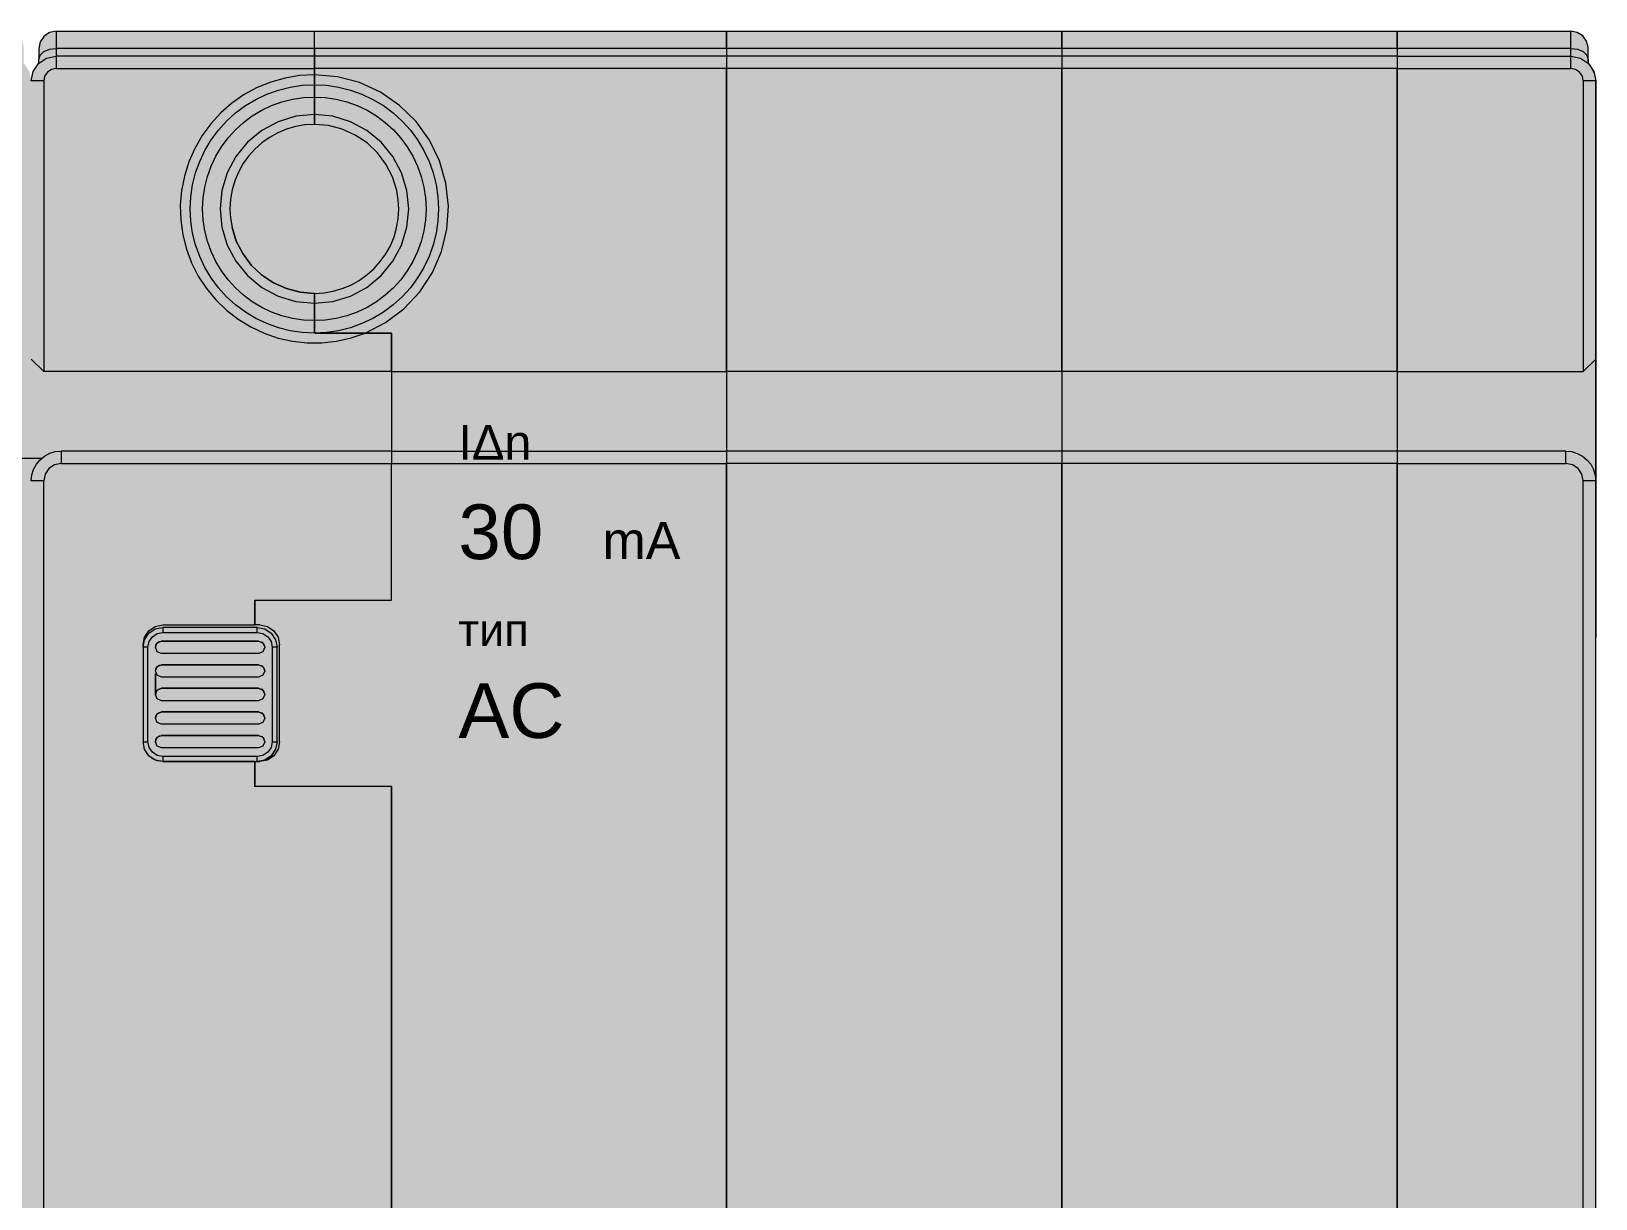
# Model space of a CAD drawing. Header units: millimetres. Extents: x 0 to 418, y -44 to 411.
# Drawn here: x 355.3 to 418.3, y 182.2 to 229.2 of the extents above; entities that cross this region are included whole.
import ezdxf
from ezdxf.enums import TextEntityAlignment as Align

# ---------------------------------------------------------------- set-up
doc = ezdxf.new("R2010")
doc.units = ezdxf.units.MM
for name, color, linetype, lineweight, true_color in [('BODY', 7, 'Continuous', 5, 0xf0f1eb), ('DETAILS', 7, 'Continuous', 5, 0x2f373d), ('LEVERS', 7, 'Continuous', 5, 0x2b7ac1), ('MARKING', 7, 'Continuous', 5, 0x2f373d), ('TERMINALS', 7, 'Continuous', 5, 0xa4adb6)]:
    doc.layers.add(name, color=color, linetype=linetype, lineweight=lineweight, true_color=true_color)
doc.layers.add('PARAMETERS', color=7, linetype='Continuous', plot=False)
doc.styles.add('BLOCK_ARIAL', font='arial.ttf')

# ---------------------------------------------------------------- blocks, each defined once
blk = doc.blocks.new('DA_4P_135')
at = {"layer": 'BODY', "true_color": 0xf0f1eb}
h = blk.add_hatch(color=7, dxfattribs=at)
h.paths.add_polyline_path([(0.9, 15.52), (0.735, 15.625), (0.651, 15.726), (0.61, 15.77), (0.53, 15.95), (0.5, 16.14), (0.5, 16.145), (0.5, 16.15), (0.5, 16.57), (0.5, 16.575), (0.5, 16.734), (0.49, 16.74), (0.442, 16.815), (0.38, 16.88), (0.373, 16.894), (0.35, 16.92), (0.307, 17.023), (0.287, 17.052), (0.275, 17.07), (0.268, 17.105), (0.258, 17.132), (0.244, 17.162), (0.22, 17.23), (0.264, 17.124), (0.261, 17.141), (0.2, 17.45), (0.2, 28.75), (0.2, 33.54), (0.2, 33.55), (0.2, 35.05), (0.2, 39.29), (0.2, 39.43), (0.2, 39.44), (0.2, 39.49), (0.2, 43.2), (0.2, 43.44), (0.2, 44.12), (0.2, 44.125), (0.2, 46.35), (0.2, 48.58), (0.2, 49.26), (0.2, 49.44), (0.2, 49.5), (0.2, 52.81), (0.2, 52.82), (0.2, 53.26), (0.2, 74.65), (0.2, 76.15), (0.205, 76.211), (0.2, 76.16), (0.2, 80.95), (0.2, 92.25), (0.275, 92.635), (0.385, 92.795), (0.49, 92.96), (0.5, 92.966), (0.5, 93.125), (0.5, 93.13), (0.5, 93.55), (0.5, 93.555), (0.5, 93.56), (0.51, 93.605), (0.555, 93.82), (0.705, 94.045), (0.708, 94.047), (0.71, 94.05), (0.93, 94.2), (1.2, 94.25), (9.1, 94.25), (17.1, 94.25), (17.37, 94.2), (17.59, 94.05), (17.592, 94.047), (17.595, 94.045), (17.63, 93.992), (17.75, 93.82), (17.8, 93.56), (17.8, 93.555), (17.8, 93.55), (17.8, 93.13), (17.8, 93.125), (17.8, 92.966), (17.81, 92.96), (17.915, 92.795), (18.025, 92.635), (18.1, 92.25), (18.175, 92.635), (18.285, 92.795), (18.39, 92.96), (18.4, 92.966), (18.4, 93.125), (18.4, 93.13), (18.4, 93.55), (18.4, 93.61), (18.47, 93.86), (18.63, 94.07), (18.713, 94.119), (18.845, 94.205), (19.1, 94.25), (27, 94.25), (35, 94.25), (35.255, 94.205), (35.43, 94.094), (35.47, 94.07), (35.473, 94.066), (35.475, 94.065), (35.63, 93.86), (35.7, 93.61), (35.7, 93.55), (35.7, 93.13), (35.7, 93.125), (35.7, 92.966), (35.71, 92.96), (35.815, 92.795), (35.925, 92.635), (36, 92.25), (36.075, 92.635), (36.185, 92.795), (36.29, 92.96), (36.3, 92.966), (36.3, 93.125), (36.3, 93.13), (36.3, 93.55), (36.3, 93.61), (36.37, 93.86), (36.53, 94.07), (36.613, 94.119), (36.745, 94.205), (37, 94.25), (44.9, 94.25), (52.9, 94.25), (53.155, 94.2), (53.285, 94.12), (53.37, 94.07), (53.373, 94.066), (53.375, 94.065), (53.53, 93.86), (53.6, 93.61), (53.6, 93.55), (53.6, 93.13), (53.6, 93.125), (53.6, 92.966), (53.61, 92.96), (53.715, 92.795), (53.825, 92.635), (53.9, 92.25), (53.975, 92.635), (54.085, 92.795), (54.19, 92.96), (54.2, 92.966), (54.2, 93.125), (54.2, 93.13), (54.2, 93.55), (54.2, 93.61), (54.27, 93.86), (54.43, 94.07), (54.565, 94.15), (54.645, 94.2), (54.9, 94.25), (62.8, 94.25), (70.8, 94.25), (71.055, 94.2), (71.185, 94.12), (71.27, 94.07), (71.273, 94.066), (71.275, 94.065), (71.43, 93.86), (71.5, 93.61), (71.5, 93.55), (71.5, 93.13), (71.5, 93.125), (71.5, 92.966), (71.51, 92.96), (71.642, 92.753), (71.725, 92.63), (71.8, 92.25), (71.875, 92.63), (71.958, 92.753), (72.09, 92.96), (72.1, 92.966), (72.1, 93.125), (72.1, 93.13), (72.1, 93.55), (72.1, 93.555), (72.1, 93.56), (72.11, 93.605), (72.155, 93.82), (72.305, 94.045), (72.308, 94.047), (72.31, 94.05), (72.53, 94.2), (72.8, 94.25), (83.2, 94.25), (99.8, 94.25), (113.3, 94.25), (126.8, 94.25), (133.8, 94.25), (134.055, 94.2), (134.275, 94.065), (134.382, 93.92), (134.43, 93.86), (134.5, 93.61), (134.5, 93.605), (134.5, 93.55), (134.5, 93.13), (134.5, 93.125), (134.5, 92.966), (134.51, 92.96), (134.642, 92.753), (134.684, 92.691), (134.725, 92.63), (134.729, 92.609), (134.745, 92.58), (134.8, 92.25), (134.8, 91.055), (134.8, 91.05), (134.8, 91), (134.8, 90.995), (134.8, 90.845), (134.8, 90.84), (134.8, 90.35), (134.8, 85.28), (134.8, 85.18), (134.8, 85.11), (134.8, 83.51), (134.8, 81.99), (134.8, 81.82), (134.8, 81.815), (134.8, 81.75), (134.8, 81.05), (134.8, 80.8), (134.8, 80.765), (134.8, 80.76), (134.8, 80.69), (134.8, 80.665), (134.8, 80.66), (134.8, 80.62), (134.8, 80.615), (134.8, 80.365), (134.8, 80.36), (134.8, 80.28), (134.8, 80.27), (134.8, 80.25), (134.8, 80.22), (134.8, 80.14), (134.8, 80.135), (134.8, 79.81), (134.8, 78.905), (134.8, 78.9), (134.8, 78.75), (134.8, 78.35), (134.8, 76.195), (134.8, 76.19), (134.8, 76.155), (134.8, 76.15), (134.8, 72.85), (134.8, 72.25), (134.8, 72.245), (134.8, 69.85), (134.8, 68.79), (134.8, 68.465), (134.8, 68.46), (134.8, 68.38), (134.8, 68.35), (134.8, 40.11), (134.8, 40.105), (134.8, 39.18), (134.8, 38.85), (134.8, 38.41), (134.8, 37.35), (134.8, 34.36), (134.8, 34.355), (134.8, 34.35), (134.8, 33.925), (134.8, 33.92), (134.8, 33.55), (134.8, 33.545), (134.8, 33.54), (134.8, 33.51), (134.8, 32.72), (134.8, 31.35), (134.8, 30.95), (134.8, 30.8), (134.8, 30.795), (134.8, 29.89), (134.8, 29.45), (134.8, 29.43), (134.8, 29.085), (134.8, 29.08), (134.8, 29.01), (134.8, 28.9), (134.8, 28.65), (134.8, 27.95), (134.8, 26.19), (134.8, 19.35), (134.8, 18.855), (134.8, 18.85), (134.8, 18.705), (134.8, 18.7), (134.8, 18.65), (134.8, 18.645), (134.8, 17.45), (134.8, 16.55), (134.8, 8.25), (134.76, 8.06), (134.655, 7.895), (134.49, 7.785), (134.3, 7.75), (133.3, 7.75), (133.12, 7.78), (133.113, 7.784), (133.11, 7.785), (133.08, 7.805), (132.96, 7.88), (132.953, 7.89), (132.945, 7.895), (132.922, 7.932), (132.845, 8.035), (132.8, 8.25), (132.8, 14.39), (132.64, 14.24), (132.46, 14.14), (132.26, 14.07), (132.05, 14.05), (122.55, 14.05), (122.165, 14.125), (121.935, 14.28), (121.84, 14.34), (121.762, 14.463), (121.625, 14.665), (121.55, 15.05), (121.55, 15.441), (121.32, 15.4), (121.08, 15.25), (120.9, 15.03), (120.81, 14.76), (120.8, 14.67), (120.8, 14.65), (120.8, 9.75), (120.8, 9.745), (120.8, 8.25), (120.77, 8.08), (120.761, 8.065), (120.76, 8.06), (120.655, 7.895), (120.518, 7.808), (120.49, 7.79), (120.3, 7.75), (119.8, 7.75), (119.62, 7.78), (119.46, 7.88), (119.452, 7.89), (119.445, 7.895), (119.422, 7.932), (119.345, 8.035), (119.3, 8.25), (119.3, 14.65), (119.3, 14.655), (119.3, 14.67), (119.29, 14.76), (119.2, 15.03), (119.02, 15.25), (118.78, 15.4), (118.5, 15.45), (113.3, 15.45), (108.1, 15.45), (107.82, 15.4), (107.58, 15.25), (107.4, 15.03), (107.31, 14.76), (107.3, 14.67), (107.3, 14.65), (107.3, 9.75), (107.3, 9.745), (107.3, 8.25), (107.27, 8.08), (107.261, 8.065), (107.26, 8.06), (107.155, 7.895), (107.018, 7.808), (106.99, 7.79), (106.8, 7.75), (106.3, 7.75), (106.12, 7.78), (105.96, 7.88), (105.952, 7.89), (105.945, 7.895), (105.922, 7.932), (105.845, 8.035), (105.8, 8.25), (105.8, 14.65), (105.8, 14.655), (105.8, 14.67), (105.79, 14.76), (105.7, 15.03), (105.52, 15.25), (105.28, 15.4), (105, 15.45), (99.8, 15.45), (94.6, 15.45), (94.32, 15.4), (94.08, 15.25), (93.9, 15.03), (93.81, 14.76), (93.8, 14.67), (93.8, 14.65), (93.8, 9.75), (93.8, 9.745), (93.8, 8.25), (93.77, 8.08), (93.761, 8.065), (93.76, 8.06), (93.655, 7.895), (93.518, 7.808), (93.49, 7.79), (93.3, 7.75), (92.8, 7.75), (92.62, 7.78), (92.46, 7.88), (92.452, 7.89), (92.445, 7.895), (92.422, 7.932), (92.345, 8.035), (92.3, 8.25), (92.3, 14.65), (92.3, 14.655), (92.3, 14.67), (92.29, 14.76), (92.2, 15.03), (92.02, 15.25), (91.78, 15.4), (91.5, 15.45), (86.3, 15.45), (80.8, 15.45), (80.61, 15.41), (80.45, 15.305), (80.395, 15.225), (80.34, 15.14), (80.3, 14.95), (80.3, 6.38), (80.3, 5.25), (80.3, 2.75), (80.3, 2.745), (80.3, 1.25), (80.27, 0.98), (80.229, 0.886), (80.225, 0.865), (80.211, 0.845), (80.17, 0.75), (80.041, 0.589), (80.01, 0.54), (79.937, 0.493), (79.803, 0.408), (79.68, 0.325), (79.3, 0.25), (71.8, 0.25), (68.35, 0.25), (68.29, 0.25), (68.12, 0.25), (68.115, 0.25), (67.55, 0.25), (67.05, 0.25), (66.485, 0.25), (66.48, 0.25), (66.31, 0.25), (66.25, 0.25), (64.2, 0.25), (64.14, 0.25), (63.97, 0.25), (63.965, 0.25), (63.4, 0.25), (62.9, 0.25), (62.335, 0.25), (62.33, 0.25), (62.16, 0.25), (62.1, 0.25), (60.05, 0.25), (59.99, 0.25), (59.82, 0.25), (59.815, 0.25), (59.25, 0.25), (58.75, 0.25), (58.185, 0.25), (58.18, 0.25), (58.01, 0.25), (57.95, 0.25), (50.45, 0.25), (50.39, 0.25), (50.22, 0.25), (50.215, 0.25), (49.65, 0.25), (49.15, 0.25), (48.585, 0.25), (48.58, 0.25), (48.41, 0.25), (48.35, 0.25), (46.3, 0.25), (46.24, 0.25), (46.07, 0.25), (46.065, 0.25), (45.5, 0.25), (45, 0.25), (44.435, 0.25), (44.43, 0.25), (44.26, 0.25), (44.2, 0.25), (42.15, 0.25), (42.09, 0.25), (41.92, 0.25), (41.915, 0.25), (41.35, 0.25), (40.85, 0.25), (40.285, 0.25), (40.28, 0.25), (40.11, 0.25), (40.05, 0.25), (32.55, 0.25), (32.49, 0.25), (32.32, 0.25), (32.315, 0.25), (31.75, 0.25), (31.25, 0.25), (30.685, 0.25), (30.68, 0.25), (30.51, 0.25), (30.45, 0.25), (28.4, 0.25), (28.34, 0.25), (28.17, 0.25), (28.165, 0.25), (27.6, 0.25), (27.1, 0.25), (26.535, 0.25), (26.53, 0.25), (26.36, 0.25), (26.3, 0.25), (24.25, 0.25), (24.19, 0.25), (24.02, 0.25), (24.015, 0.25), (23.45, 0.25), (22.95, 0.25), (22.385, 0.25), (22.38, 0.25), (22.21, 0.25), (22.15, 0.25), (20.94, 0.25), (15.86, 0.25), (15.855, 0.25), (14.65, 0.25), (14.59, 0.25), (14.42, 0.25), (14.415, 0.25), (13.85, 0.25), (13.35, 0.25), (12.785, 0.25), (12.78, 0.25), (12.61, 0.25), (12.55, 0.25), (10.5, 0.25), (10.44, 0.25), (10.27, 0.25), (10.265, 0.25), (9.7, 0.25), (9.2, 0.25), (8.635, 0.25), (8.63, 0.25), (8.46, 0.25), (8.4, 0.25), (6.35, 0.25), (6.29, 0.25), (6.12, 0.25), (6.115, 0.25), (5.55, 0.25), (5.05, 0.25), (4.485, 0.25), (4.48, 0.25), (4.31, 0.25), (4.25, 0.25), (1.6, 0.25), (1.215, 0.325), (1.055, 0.435), (0.89, 0.54), (0.758, 0.747), (0.675, 0.87), (0.6, 1.25), (0.6, 13.45), (0.9, 13.45)])
h.paths.add_polyline_path([(0.285, 76.605), (0.225, 76.4), (0.224, 76.395), (0.29, 76.61), (0.298, 76.625)], flags=0)
at = {"layer": 'LEVERS'}
blk.add_hatch(color=256, dxfattribs=at).paths.add_polyline_path([(76.754, 64.938), (76.665, 64.98), (76.568, 65.063), (76.535, 65.085), (76.526, 65.099), (76.36, 65.345), (76.3, 65.65), (76.3, 69.45), (76.3, 69.55), (76.36, 69.855), (76.535, 70.115), (76.795, 70.29), (77.1, 70.35), (80.8, 70.35), (81, 70.35), (81.305, 70.29), (81.565, 70.115), (81.74, 69.855), (81.8, 69.55), (81.8, 65.65), (81.74, 65.345), (81.565, 65.085), (81.305, 64.91), (81, 64.85), (80.9, 64.85), (80.8, 64.85), (77.1, 64.85), (76.875, 64.88), (76.824, 64.904), (76.795, 64.91)])
at = {"layer": 'TERMINALS', "true_color": 0xa4adb6}
blk.add_hatch(color=253, dxfattribs=at).paths.add_polyline_path([(82.277, 81.779), (82.147, 81.803), (82.017, 81.831), (81.888, 81.862), (81.782, 81.89), (81.735, 81.9), (81.691, 81.915), (81.633, 81.932), (81.506, 81.972), (81.381, 82.015), (81.257, 82.062), (81.134, 82.111), (81.012, 82.163), (80.891, 82.218), (80.772, 82.276), (80.655, 82.337), (80.539, 82.401), (80.424, 82.468), (80.311, 82.538), (80.2, 82.61), (80.091, 82.685), (79.983, 82.762), (79.878, 82.843), (79.774, 82.925), (79.673, 83.011), (79.574, 83.099), (79.477, 83.189), (79.382, 83.281), (79.289, 83.376), (79.23, 83.44), (79.23, 83.44), (79.23, 83.44), (79.199, 83.473), (79.111, 83.573), (79.026, 83.674), (78.943, 83.777), (78.863, 83.883), (78.855, 83.894), (78.85, 83.9), (78.844, 83.909), (78.785, 83.99), (78.71, 84.1), (78.638, 84.211), (78.568, 84.324), (78.541, 84.37), (78.525, 84.395), (78.512, 84.42), (78.502, 84.438), (78.438, 84.554), (78.377, 84.672), (78.319, 84.791), (78.277, 84.881), (78.255, 84.925), (78.239, 84.968), (78.211, 85.033), (78.162, 85.156), (78.116, 85.281), (78.073, 85.406), (78.033, 85.532), (77.996, 85.659), (77.962, 85.788), (77.931, 85.917), (77.906, 86.038), (77.9, 86.06), (77.896, 86.088), (77.88, 86.177), (77.859, 86.307), (77.841, 86.439), (77.826, 86.57), (77.815, 86.702), (77.807, 86.835), (77.802, 86.967), (77.8, 87.1), (77.801, 87.202), (77.8, 87.245), (77.804, 87.294), (77.807, 87.365), (77.815, 87.497), (77.826, 87.629), (77.841, 87.761), (77.847, 87.809), (77.85, 87.84), (77.855, 87.865), (77.859, 87.892), (77.88, 88.023), (77.904, 88.153), (77.931, 88.283), (77.962, 88.412), (77.996, 88.54), (78.033, 88.667), (78.073, 88.794), (78.116, 88.919), (78.129, 88.955), (78.14, 88.99), (78.155, 89.023), (78.162, 89.043), (78.211, 89.166), (78.263, 89.288), (78.319, 89.409), (78.376, 89.527), (78.38, 89.535), (78.386, 89.545), (78.438, 89.645), (78.502, 89.761), (78.568, 89.876), (78.638, 89.989), (78.71, 90.1), (78.785, 90.209), (78.863, 90.317), (78.943, 90.422), (79.026, 90.525), (79.111, 90.627), (79.199, 90.726), (79.289, 90.823), (79.382, 90.918), (79.435, 90.97), (79.435, 90.97), (79.435, 90.97), (79.477, 91.011), (79.574, 91.101), (79.673, 91.189), (79.774, 91.274), (79.859, 91.342), (79.88, 91.36), (79.904, 91.377), (79.983, 91.437), (80.091, 91.515), (80.2, 91.59), (80.311, 91.662), (80.346, 91.684), (80.37, 91.7), (80.395, 91.714), (80.424, 91.731), (80.539, 91.798), (80.655, 91.862), (80.772, 91.923), (80.859, 91.965), (80.895, 91.985), (80.931, 91.999), (81.012, 92.036), (81.134, 92.089), (81.257, 92.138), (81.381, 92.184), (81.381, 92.184), (81.381, 92.184), (81.506, 92.227), (81.633, 92.267), (81.76, 92.304), (81.888, 92.338), (82.004, 92.366), (82.02, 92.37), (82.037, 92.373), (82.147, 92.396), (82.277, 92.42), (82.408, 92.441), (82.539, 92.459), (82.671, 92.474), (82.803, 92.485), (82.935, 92.493), (83.068, 92.498), (83.194, 92.5), (83.2, 92.5), (83.204, 92.5), (83.333, 92.498), (83.465, 92.493), (83.597, 92.485), (83.73, 92.474), (83.861, 92.459), (83.993, 92.441), (84.123, 92.42), (84.124, 92.42), (84.125, 92.42), (84.126, 92.42), (84.254, 92.396), (84.383, 92.369), (84.512, 92.338), (84.64, 92.304), (84.768, 92.267), (84.894, 92.227), (84.991, 92.194), (85.025, 92.185), (85.057, 92.17), (85.144, 92.138), (85.267, 92.089), (85.389, 92.036), (85.509, 91.981), (85.628, 91.923), (85.746, 91.862), (85.862, 91.798), (85.976, 91.731), (86.089, 91.662), (86.2, 91.59), (86.31, 91.515), (86.417, 91.437), (86.522, 91.357), (86.626, 91.274), (86.727, 91.189), (86.827, 91.101), (86.924, 91.011), (87.019, 90.918), (87.111, 90.823), (87.201, 90.726), (87.289, 90.627), (87.295, 90.62), (87.295, 90.62), (87.295, 90.619), (87.374, 90.525), (87.457, 90.422), (87.538, 90.317), (87.615, 90.209), (87.69, 90.1), (87.762, 89.989), (87.831, 89.878), (87.84, 89.865), (87.848, 89.848), (87.899, 89.761), (87.963, 89.645), (88.024, 89.528), (88.082, 89.409), (88.137, 89.288), (88.189, 89.166), (88.237, 89.046), (88.245, 89.03), (88.251, 89.01), (88.285, 88.919), (88.328, 88.794), (88.368, 88.667), (88.405, 88.54), (88.438, 88.412), (88.469, 88.283), (88.496, 88.153), (88.497, 88.151), (88.5, 88.14), (88.502, 88.126), (88.521, 88.023), (88.542, 87.892), (88.56, 87.761), (88.574, 87.629), (88.586, 87.497), (88.594, 87.365), (88.599, 87.232), (88.599, 87.228), (88.6, 87.215), (88.599, 87.199), (88.6, 87.1), (88.599, 86.967), (88.594, 86.835), (88.586, 86.702), (88.574, 86.57), (88.56, 86.439), (88.542, 86.307), (88.541, 86.301), (88.54, 86.29), (88.537, 86.277), (88.521, 86.177), (88.496, 86.046), (88.469, 85.917), (88.438, 85.788), (88.405, 85.659), (88.368, 85.532), (88.368, 85.532), (88.368, 85.532), (88.328, 85.406), (88.285, 85.281), (88.238, 85.156), (88.189, 85.033), (88.137, 84.911), (88.082, 84.791), (88.024, 84.672), (87.963, 84.554), (87.899, 84.438), (87.832, 84.324), (87.762, 84.211), (87.69, 84.1), (87.615, 83.99), (87.538, 83.883), (87.457, 83.777), (87.453, 83.772), (87.445, 83.76), (87.433, 83.747), (87.374, 83.674), (87.289, 83.573), (87.201, 83.473), (87.111, 83.376), (87.019, 83.281), (86.924, 83.189), (86.832, 83.104), (86.81, 83.08), (86.782, 83.059), (86.727, 83.011), (86.626, 82.925), (86.522, 82.843), (86.417, 82.762), (86.31, 82.685), (86.2, 82.61), (86.089, 82.538), (85.976, 82.468), (85.862, 82.401), (85.746, 82.337), (85.628, 82.276), (85.509, 82.218), (85.389, 82.163), (85.267, 82.111), (85.241, 82.1), (85.24, 82.1), (85.238, 82.099), (85.144, 82.062), (85.019, 82.015), (84.894, 81.972), (84.768, 81.932), (84.682, 81.907), (84.675, 81.905), (84.669, 81.904), (84.64, 81.895), (84.512, 81.862), (84.383, 81.831), (84.254, 81.803), (84.123, 81.779), (83.993, 81.758), (83.861, 81.74), (83.73, 81.726), (83.597, 81.714), (83.465, 81.706), (83.333, 81.701), (83.2, 81.7), (83.068, 81.701), (82.935, 81.706), (82.803, 81.714), (82.671, 81.726), (82.539, 81.74), (82.408, 81.758), (82.359, 81.766), (82.32, 81.77), (82.282, 81.778)])
at = {"layer": 'DETAILS', "color": 250, "linetype": 'ByBlock', "lineweight": 5, "true_color": 0x2f373d}
for p, q in [((72.8, 94.25), (83.2, 94.25)), ((83.2, 94.25), (99.8, 94.25)), ((99.8, 94.25), (113.3, 94.25)), ((113.3, 94.25), (126.8, 94.249)), ((126.8, 94.249), (133.8, 94.249)), ((83.2, 93.557), (72.8, 93.557)), ((83.2, 93.25), (72.8, 93.25)), ((72.8, 93.25), (72.8, 92.75)), ((99.8, 93.557), (83.2, 93.557)), ((83.2, 93.25), (83.2, 92.75)), ((83.2, 92.75), (83.2, 93.25)), ((99.8, 93.25), (83.2, 93.25)), ((113.3, 93.557), (99.8, 93.557)), ((99.8, 93.25), (99.8, 92.75)), ((99.8, 93.25), (99.8, 92.75)), ((113.3, 93.25), (99.8, 93.25)), ((126.8, 93.557), (113.3, 93.557)), ((113.3, 93.25), (113.3, 92.75)), ((113.3, 93.25), (113.3, 92.75)), ((126.8, 93.249), (113.3, 93.25)), ((133.8, 93.557), (126.8, 93.557)), ((126.8, 93.249), (126.8, 92.749)), ((126.8, 93.249), (126.8, 92.749)), ((126.8, 93.249), (133.8, 93.249)), ((133.8, 92.749), (133.8, 93.249)), ((72.8, 92.75), (83.2, 92.75)), ((83.2, 92.5), (83.2, 92.75)), ((83.2, 92.75), (83.2, 92.5)), ((99.8, 92.75), (83.2, 92.75)), ((99.8, 80.55), (99.8, 92.75)), ((99.8, 92.75), (99.8, 80.55)), ((113.3, 92.75), (99.8, 92.75)), ((113.3, 80.55), (113.3, 92.75)), ((113.3, 92.75), (113.3, 80.55)), ((126.8, 92.749), (113.3, 92.75)), ((126.8, 92.749), (126.8, 80.549)), ((126.8, 80.549), (126.8, 92.749)), ((126.8, 92.749), (133.8, 92.749)), ((72.3, 92.25), (71.8, 92.25)), ((72.3, 92.25), (72.3, 80.55)), ((83.2, 92.1), (83.2, 92.1)), ((83.2, 92.1), (83.2, 91.6)), ((83.2, 92.1), (83.2, 92.1)), ((83.2, 91.6), (83.2, 92.1)), ((134.3, 92.249), (134.3, 80.549)), ((134.8, 92.249), (134.3, 92.249)), ((134.8, 92.249), (134.8, 83.51)), ((134.8, 81.049), (134.8, 92.249)), ((83.2, 91.6), (83.2, 90.9)), ((83.2, 90.9), (83.2, 91.6)), ((84.762, 91.85), (84.761, 91.85)), ((85.038, 91.75), (85.038, 91.75)), ((134.8, 91.049), (134.8, 81.749)), ((134.8, 91.049), (134.8, 91.049)), ((134.8, 91.049), (134.8, 91.049)), ((134.8, 85.281), (134.8, 90.349)), ((83.2, 83.3), (83.2, 82.6)), ((83.2, 82.6), (83.2, 83.3)), ((83.2, 82.6), (83.2, 82.1)), ((83.2, 82.1), (83.2, 82.6)), ((81.363, 82.45), (81.362, 82.45)), ((83.2, 82.1), (83.2, 82.1)), ((85.24, 82.1), (83.232, 82.1)), ((86.3, 82.1), (85.24, 82.1)), ((85.24, 82.1), (86.3, 82.1)), ((86.3, 82.1), (86.3, 80.55)), ((86.3, 80.55), (86.3, 82.1)), ((134.8, 72.249), (134.8, 81.817)), ((134.8, 72.249), (134.8, 81.817)), ((134.8, 81.817), (134.8, 72.249)), ((134.8, 81.749), (134.8, 81.749)), ((72.3, 80.55), (71.8, 81.05)), ((134.3, 80.549), (134.8, 81.049)), ((134.8, 81.049), (134.8, 76.155)), ((86.3, 80.55), (72.3, 80.55)), ((86.3, 80.55), (86.3, 77.35)), ((86.3, 80.55), (86.3, 77.35)), ((86.3, 80.55), (99.8, 80.55)), ((99.8, 80.55), (99.8, 77.35)), ((99.8, 80.55), (99.8, 77.35)), ((113.3, 80.55), (99.8, 80.55)), ((113.3, 80.55), (113.3, 77.35)), ((113.3, 80.55), (113.3, 77.35)), ((126.8, 80.549), (113.3, 80.55)), ((126.8, 80.549), (126.8, 77.349)), ((126.8, 80.549), (126.8, 77.349)), ((126.8, 80.549), (134.3, 80.549)), ((134.8, 80.615), (134.8, 69.849)), ((134.8, 80.249), (134.8, 80.249)), ((134.8, 30.949), (134.8, 78.749)), ((134.8, 78.749), (134.8, 78.749)), ((72.206, 77.05), (71.394, 77.05)), ((86.3, 77.35), (73, 77.35)), ((73, 77.35), (73, 76.85)), ((86.3, 77.35), (86.3, 76.85)), ((86.3, 77.35), (86.3, 76.85)), ((86.3, 77.35), (99.8, 77.35)), ((99.8, 77.35), (99.8, 76.85)), ((99.8, 77.35), (99.8, 76.85)), ((113.3, 77.35), (99.8, 77.35)), ((113.3, 77.35), (113.3, 76.85)), ((113.3, 77.35), (113.3, 76.85)), ((126.8, 77.349), (113.3, 77.35)), ((126.8, 77.349), (126.8, 76.849)), ((126.8, 77.349), (126.8, 76.849)), ((133.6, 77.349), (126.8, 77.349)), ((133.6, 76.849), (133.6, 77.349)), ((73, 76.85), (86.3, 76.85)), ((86.3, 71.35), (86.3, 76.85)), ((86.3, 71.35), (86.3, 76.85)), ((86.3, 76.85), (99.8, 76.85)), ((99.8, 32.85), (99.8, 76.85)), ((99.8, 76.85), (99.8, 32.85)), ((113.3, 76.85), (99.8, 76.85)), ((113.3, 32.85), (113.3, 76.85)), ((113.3, 76.85), (113.3, 32.85)), ((126.8, 76.849), (113.3, 76.85)), ((126.8, 76.849), (126.8, 32.849)), ((126.8, 32.849), (126.8, 76.849)), ((126.8, 76.849), (133.6, 76.849)), ((72.3, 76.15), (71.8, 76.15)), ((72.3, 33.55), (72.3, 76.15)), ((134.3, 33.549), (134.3, 76.149)), ((134.8, 76.149), (134.3, 76.149)), ((134.8, 33.549), (134.8, 76.149)), ((134.8, 72.849), (134.8, 72.249)), ((134.8, 34.349), (134.8, 72.849)), ((134.8, 34.349), (134.8, 72.849)), ((80.8, 71.35), (80.8, 70.35)), ((80.8, 71.35), (86.3, 71.35)), ((80.8, 70.35), (80.8, 71.35)), ((80.8, 71.35), (86.3, 71.35)), ((77.1, 70.35), (80.8, 70.35)), ((77.1, 70.35), (77.1, 70.35)), ((77.1, 70.35), (77.1, 70.35)), ((80.9, 70.25), (77.1, 70.25)), ((77.1, 70.25), (77.1, 70.05)), ((77.1, 70.05), (80.9, 70.05)), ((80.8, 70.35), (80.8, 70.35)), ((81, 70.35), (80.8, 70.35)), ((80.8, 70.35), (80.8, 70.35)), ((80.9, 70.05), (80.9, 70.25)), ((81, 70.35), (81, 70.35)), ((81, 70.35), (81, 70.35)), ((76.3, 69.452), (76.3, 69.55)), ((76.3, 69.55), (76.3, 69.55)), ((76.3, 69.45), (76.3, 65.65)), ((76.5, 69.45), (76.3, 69.45)), ((76.5, 65.65), (76.5, 69.45)), ((77.05, 69.7), (80.95, 69.7)), ((80.95, 69.7), (77.05, 69.7)), ((81.5, 69.45), (81.5, 65.65)), ((81.7, 69.45), (81.5, 69.45)), ((81.7, 65.65), (81.7, 69.45)), ((81.7, 65.65), (81.7, 69.45)), ((81.8, 65.65), (81.8, 69.55)), ((80.95, 69.2), (77.05, 69.2)), ((77.05, 68.75), (80.95, 68.75)), ((80.95, 68.75), (77.05, 68.75)), ((80.95, 68.25), (77.05, 68.25)), ((134.8, 68.349), (134.8, 68.349)), ((77.05, 67.8), (80.95, 67.8)), ((80.95, 67.8), (77.05, 67.8)), ((80.95, 67.3), (77.05, 67.3)), ((77.05, 66.85), (80.95, 66.85)), ((80.95, 66.85), (77.05, 66.85)), ((80.95, 66.35), (77.05, 66.35)), ((76.3, 65.65), (76.5, 65.65)), ((77.05, 65.9), (80.95, 65.9)), ((80.95, 65.9), (77.05, 65.9)), ((81.5, 65.65), (81.7, 65.65)), ((80.95, 65.4), (77.05, 65.4)), ((80.9, 65.05), (77.1, 65.05)), ((77.1, 65.05), (77.1, 64.85)), ((80.9, 64.85), (80.9, 65.05)), ((77.1, 64.85), (80.9, 64.85)), ((80.8, 64.85), (77.1, 64.85)), ((80.8, 64.85), (80.8, 63.85)), ((80.8, 63.85), (80.8, 64.85)), ((80.8, 64.85), (81, 64.85)), ((86.3, 63.85), (80.8, 63.85)), ((86.3, 63.85), (80.8, 63.85)), ((86.3, 41.35), (86.3, 63.85)), ((86.3, 63.85), (86.3, 41.35))]:
    blk.add_line(p, q, dxfattribs=at)
for points in [[(72.8, 94.25), (72.534, 94.197), (72.307, 94.047), (72.155, 93.821), (72.1, 93.555), (72.1, 93.548), (72.1, 93.127)], [(72.8, 94.25), (72.8, 94.204), (72.8, 94.067), (72.8, 93.557)], [(83.2, 93.557), (83.2, 94.067), (83.2, 94.204), (83.2, 94.25)], [(83.2, 93.557), (83.2, 94.067), (83.2, 94.204), (83.2, 94.25)], [(99.8, 94.25), (99.8, 94.203), (99.8, 94.067), (99.8, 93.557)], [(99.8, 93.557), (99.8, 94.067), (99.8, 94.203), (99.8, 94.25)], [(113.3, 94.25), (113.3, 94.203), (113.3, 94.067), (113.3, 93.557)], [(113.3, 93.557), (113.3, 94.067), (113.3, 94.203), (113.3, 94.25)], [(126.8, 94.249), (126.8, 94.203), (126.8, 94.067), (126.8, 93.557)], [(126.8, 93.557), (126.8, 94.067), (126.8, 94.203), (126.8, 94.249)], [(133.8, 93.557), (133.8, 94.067), (133.8, 94.203), (133.8, 94.249)], [(134.5, 93.126), (134.5, 93.549), (134.498, 93.607), (134.429, 93.857), (134.275, 94.064), (134.055, 94.201), (133.8, 94.249)], [(71.8, 92.25), (71.876, 92.632), (72.093, 92.957), (72.418, 93.174), (72.8, 93.25)], [(72.1, 93.127), (72.154, 93.292), (72.305, 93.431), (72.532, 93.525), (72.8, 93.557)], [(72.8, 93.557), (72.8, 93.25)], [(83.2, 93.557), (83.2, 93.25)], [(83.2, 93.25), (83.2, 93.557)], [(99.8, 93.557), (99.8, 93.25)], [(99.8, 93.557), (99.8, 93.25)], [(113.3, 93.557), (113.3, 93.25)], [(113.3, 93.557), (113.3, 93.25)], [(126.8, 93.557), (126.8, 93.249)], [(126.8, 93.557), (126.8, 93.249)], [(133.8, 93.557), (134.068, 93.524), (134.295, 93.431), (134.447, 93.291), (134.5, 93.126)], [(133.8, 93.249), (133.8, 93.27), (133.8, 93.33), (133.8, 93.557)], [(133.8, 93.249), (134.183, 93.173), (134.507, 92.957), (134.724, 92.632), (134.8, 92.249)], [(72.1, 93.127), (72.1, 93.126)], [(72.1, 92.964), (72.1, 93.127)], [(72.1, 92.964), (72.1, 93.127)], [(72.1, 93.127), (72.1, 93.126)], [(72.8, 92.75), (72.609, 92.712), (72.447, 92.603), (72.338, 92.441), (72.3, 92.25)], [(134.3, 92.249), (134.262, 92.441), (134.154, 92.603), (133.991, 92.711), (133.8, 92.749)], [(134.5, 92.964), (134.5, 93.126)], [(134.5, 93.126), (134.5, 93.126)], [(134.5, 93.126), (134.5, 92.964)], [(134.5, 93.126), (134.5, 93.126)], [(134.5, 92.964), (134.5, 93.126)], [(134.583, 92.871), (134.744, 92.579), (134.8, 92.249)], [(83.2, 92.5), (82.606, 92.467), (82.019, 92.369), (81.446, 92.207), (80.895, 91.983), (80.371, 91.699), (79.882, 91.36), (79.434, 90.969), (79.031, 90.531), (78.678, 90.051), (78.381, 89.536), (78.142, 88.991), (77.965, 88.422), (77.851, 87.838), (77.802, 87.245), (77.819, 86.65), (77.901, 86.061), (78.048, 85.484), (78.257, 84.926), (78.526, 84.396), (78.852, 83.898), (79.231, 83.439), (79.658, 83.024), (80.128, 82.659), (80.635, 82.348), (81.174, 82.094), (81.737, 81.902), (82.318, 81.772), (82.91, 81.708), (83.505, 81.708), (84.097, 81.775), (84.677, 81.906), (85.24, 82.1)], [(83.2, 82.1), (82.71, 82.124), (82.225, 82.196), (81.749, 82.315), (81.287, 82.48), (80.843, 82.69), (80.422, 82.942), (80.028, 83.235), (79.665, 83.564), (79.335, 83.928), (79.043, 84.322), (78.791, 84.743), (78.581, 85.186), (78.415, 85.648), (78.296, 86.124), (78.224, 86.61), (78.2, 87.1), (78.224, 87.59), (78.296, 88.075), (78.416, 88.551), (78.581, 89.013), (78.791, 89.457), (79.043, 89.878), (79.335, 90.272), (79.665, 90.635), (80.028, 90.965), (80.422, 91.257), (80.843, 91.509), (81.287, 91.719), (81.749, 91.884), (82.225, 92.004), (82.71, 92.076), (83.2, 92.1)], [(83.2, 82.1), (82.71, 82.124), (82.225, 82.196), (81.749, 82.315), (81.287, 82.48), (80.843, 82.69), (80.422, 82.942), (80.028, 83.235), (79.665, 83.564), (79.335, 83.928), (79.043, 84.322), (78.791, 84.743), (78.581, 85.186), (78.416, 85.648), (78.296, 86.124), (78.224, 86.61), (78.2, 87.1), (78.224, 87.59), (78.296, 88.075), (78.416, 88.551), (78.581, 89.013), (78.791, 89.457), (79.043, 89.878), (79.335, 90.272), (79.665, 90.635), (80.028, 90.965), (80.422, 91.257), (80.843, 91.509), (81.287, 91.719), (81.749, 91.885), (82.225, 92.004), (82.71, 92.076), (83.2, 92.1)], [(83.2, 92.5), (83.2, 92.217), (83.2, 92.13), (83.2, 92.1)], [(83.2, 92.1), (83.2, 92.13), (83.2, 92.217), (83.2, 92.5)], [(85.24, 82.1), (86.066, 82.523), (86.808, 83.082), (87.443, 83.759), (87.952, 84.535), (88.321, 85.387), (88.539, 86.289), (88.599, 87.216), (88.499, 88.139), (88.243, 89.031), (87.838, 89.867), (87.295, 90.62), (86.632, 91.269), (85.867, 91.795), (85.023, 92.183), (84.125, 92.42), (83.2, 92.5)], [(83.2, 92.1), (83.69, 92.076), (84.176, 92.004), (84.652, 91.884), (85.114, 91.719), (85.557, 91.509), (85.978, 91.257), (86.372, 90.965), (86.736, 90.635), (87.065, 90.272), (87.358, 89.877), (87.61, 89.457), (87.82, 89.013), (87.985, 88.551), (88.104, 88.075), (88.176, 87.59), (88.2, 87.1), (88.176, 86.61), (88.104, 86.124), (87.985, 85.648), (87.82, 85.186), (87.61, 84.743), (87.358, 84.322), (87.065, 83.928), (86.736, 83.564), (86.372, 83.235), (85.978, 82.942), (85.557, 82.69), (85.114, 82.48), (84.652, 82.315), (84.176, 82.196), (83.69, 82.124), (83.2, 82.1)], [(83.2, 82.6), (82.759, 82.622), (82.322, 82.686), (81.894, 82.794), (81.478, 82.942), (81.079, 83.131), (80.7, 83.358), (80.345, 83.621), (80.018, 83.918), (79.722, 84.245), (79.459, 84.6), (79.232, 84.979), (79.043, 85.378), (78.894, 85.794), (78.787, 86.222), (78.722, 86.659), (78.7, 87.1), (78.722, 87.541), (78.787, 87.978), (78.894, 88.406), (79.043, 88.822), (79.232, 89.221), (79.459, 89.6), (79.722, 89.955), (80.018, 90.282), (80.346, 90.578), (80.7, 90.841), (81.079, 91.068), (81.478, 91.257), (81.894, 91.406), (82.322, 91.513), (82.759, 91.578), (83.2, 91.6)], [(83.2, 91.6), (83.641, 91.578), (84.078, 91.513), (84.506, 91.406), (84.922, 91.257), (85.321, 91.068), (85.7, 90.841), (86.055, 90.578), (86.382, 90.282), (86.679, 89.954), (86.942, 89.6), (87.169, 89.221), (87.358, 88.822), (87.506, 88.406), (87.614, 87.978), (87.678, 87.541), (87.7, 87.1), (87.678, 86.659), (87.614, 86.222), (87.506, 85.793), (87.358, 85.378), (87.169, 84.978), (86.942, 84.6), (86.679, 84.245), (86.382, 83.918), (86.055, 83.621), (85.7, 83.358), (85.321, 83.131), (84.922, 82.942), (84.506, 82.793), (84.078, 82.686), (83.641, 82.621), (83.2, 82.6)], [(83.2, 90.9), (82.459, 90.827), (81.746, 90.61), (81.089, 90.259), (80.513, 89.787), (80.041, 89.211), (79.689, 88.554), (79.473, 87.841), (79.4, 87.1), (79.473, 86.358), (79.689, 85.646), (80.041, 84.989), (80.513, 84.413), (81.089, 83.94), (81.746, 83.589), (82.459, 83.373), (83.2, 83.3)], [(83.2, 90.9), (83.2, 90.5)], [(83.2, 90.5), (83.2, 90.9)], [(83.2, 83.3), (83.942, 83.373), (84.654, 83.589), (85.311, 83.94), (85.887, 84.413), (86.36, 84.989), (86.711, 85.646), (86.927, 86.358), (87, 87.1), (86.927, 87.841), (86.711, 88.554), (86.36, 89.211), (85.887, 89.787), (85.311, 90.259), (84.654, 90.61), (83.942, 90.827), (83.2, 90.9)], [(134.8, 90.349), (134.8, 91.049), (134.8, 91.053)], [(134.8, 91.052), (134.8, 91.049)], [(134.8, 91.049), (134.8, 91.052)], [(134.8, 90.349), (134.8, 90.844), (134.8, 90.996), (134.8, 91.049)], [(83.2, 90.5), (82.82, 90.478), (82.445, 90.415), (82.079, 90.31), (81.727, 90.164), (81.394, 89.98), (81.083, 89.76), (80.799, 89.507), (80.545, 89.224), (80.325, 88.914), (80.14, 88.581), (79.993, 88.23), (79.887, 87.864), (79.823, 87.489), (79.8, 87.109), (79.82, 86.729), (79.883, 86.354)], [(83.2, 90.5), (82.82, 90.478), (82.445, 90.415), (82.079, 90.31), (81.727, 90.164), (81.394, 89.98), (81.083, 89.76), (80.799, 89.507), (80.545, 89.224), (80.325, 88.914), (80.14, 88.581), (79.993, 88.23), (79.887, 87.864), (79.823, 87.489), (79.8, 87.109), (79.82, 86.729), (79.883, 86.354)], [(86.517, 87.846), (86.345, 88.392), (86.083, 88.902), (85.74, 89.36), (85.324, 89.755), (84.848, 90.074), (84.326, 90.308), (83.771, 90.451), (83.2, 90.5)], [(86.517, 87.846), (86.345, 88.392), (86.083, 88.902), (85.74, 89.36), (85.324, 89.755), (84.848, 90.074), (84.326, 90.308), (83.771, 90.451), (83.2, 90.5)], [(134.8, 90.349), (134.8, 90.349)], [(83.2, 83.7), (83.58, 83.721), (83.955, 83.785), (84.321, 83.89), (84.673, 84.035), (85.006, 84.219), (85.317, 84.439), (85.601, 84.692), (85.855, 84.976), (86.076, 85.286), (86.261, 85.619), (86.407, 85.97), (86.513, 86.335), (86.578, 86.711), (86.6, 87.091), (86.58, 87.471), (86.517, 87.846)], [(83.2, 83.7), (83.58, 83.721), (83.955, 83.785), (84.321, 83.89), (84.673, 84.035), (85.006, 84.219), (85.317, 84.439), (85.601, 84.692), (85.855, 84.976), (86.076, 85.286), (86.261, 85.618), (86.407, 85.97), (86.513, 86.335), (86.578, 86.71), (86.6, 87.09), (86.58, 87.471), (86.517, 87.846)], [(79.883, 86.354), (80.055, 85.807), (80.317, 85.298), (80.661, 84.839), (81.076, 84.445), (81.552, 84.126), (82.075, 83.891), (82.629, 83.748), (83.2, 83.7)], [(83.2, 83.7), (82.629, 83.748), (82.075, 83.891), (81.552, 84.126), (81.076, 84.445), (80.661, 84.839), (80.317, 85.298), (80.055, 85.807), (79.883, 86.354)], [(134.8, 85.108), (134.8, 85.281)], [(134.8, 85.281), (134.8, 85.181), (134.8, 85.108)], [(134.8, 81.99), (134.8, 85.108)], [(83.2, 83.7), (83.2, 83.669), (83.2, 83.583), (83.2, 83.3)], [(83.2, 83.3), (83.2, 83.583), (83.2, 83.669), (83.2, 83.7)], [(83.233, 82.1), (85.24, 82.1)], [(85.24, 82.1), (83.234, 82.1)], [(134.8, 81.817), (134.8, 81.99)], [(134.8, 81.749), (134.8, 80.689), (134.8, 80.363), (134.8, 80.278), (134.8, 80.249)], [(134.8, 80.799), (134.8, 80.765), (134.8, 80.663), (134.8, 80.268), (134.8, 78.903), (134.8, 76.149)], [(134.8, 80.249), (134.8, 80.22), (134.8, 80.135), (134.8, 79.81), (134.8, 78.749)], [(134.8, 78.349), (134.8, 76.149)], [(71.8, 76.155), (71.824, 76.388), (71.893, 76.612), (72.004, 76.819), (72.153, 77), (72.335, 77.149), (72.542, 77.259), (72.767, 77.327), (73, 77.35)], [(133.6, 77.349), (133.834, 77.326), (134.059, 77.258), (134.267, 77.147), (134.449, 76.998), (134.598, 76.816), (134.709, 76.609), (134.777, 76.384), (134.8, 76.149)], [(73, 76.85), (72.732, 76.797), (72.505, 76.645), (72.353, 76.418), (72.3, 76.15)], [(134.3, 76.149), (134.247, 76.417), (134.095, 76.644), (133.868, 76.796), (133.6, 76.849)], [(134.778, 76.377), (134.799, 76.193)], [(134.8, 72.848), (134.8, 72.849)], [(134.8, 72.247), (134.8, 72.249)], [(134.8, 72.249), (134.8, 72.247)], [(76.3, 69.55), (76.361, 69.856), (76.534, 70.116), (76.794, 70.289), (77.1, 70.35)], [(76.3, 69.45), (76.361, 69.756), (76.534, 70.016), (76.794, 70.189), (77.1, 70.25)], [(76.5, 69.45), (76.546, 69.679), (76.676, 69.874), (76.87, 70.004), (77.1, 70.05)], [(80.9, 70.25), (81.206, 70.189), (81.466, 70.015), (81.639, 69.756), (81.7, 69.45)], [(80.9, 70.05), (81.13, 70.004), (81.324, 69.874), (81.454, 69.679), (81.5, 69.45)], [(81, 70.35), (81.306, 70.289), (81.566, 70.115), (81.739, 69.856), (81.8, 69.55)], [(77.05, 69.2), (76.873, 69.273), (76.8, 69.45), (76.873, 69.627), (77.05, 69.7)], [(76.801, 69.429), (76.814, 69.531), (76.866, 69.619), (76.95, 69.679), (77.05, 69.7)], [(80.95, 69.7), (81.127, 69.627), (81.2, 69.45), (81.127, 69.273), (80.95, 69.2)], [(80.95, 69.7), (81.087, 69.659), (81.179, 69.55)], [(81.7, 69.45), (81.697, 69.523)], [(134.8, 68.349), (134.8, 68.378), (134.8, 68.464), (134.8, 68.789), (134.8, 69.849)], [(77.05, 68.25), (76.873, 68.323), (76.8, 68.5), (76.873, 68.677), (77.05, 68.75)], [(76.801, 68.479), (76.814, 68.581), (76.866, 68.669), (76.95, 68.729), (77.05, 68.75)], [(80.95, 68.75), (81.127, 68.677), (81.2, 68.5), (81.127, 68.323), (80.95, 68.25)], [(80.95, 68.75), (81.087, 68.709), (81.179, 68.6)], [(76.8, 67.549), (76.8, 68.151), (76.8, 68.335), (76.8, 68.4)], [(76.8, 68.4), (76.8, 68.151), (76.8, 67.549)], [(77.05, 67.3), (76.873, 67.373), (76.8, 67.55), (76.873, 67.727), (77.05, 67.8)], [(76.801, 67.529), (76.814, 67.631), (76.866, 67.719), (76.95, 67.779), (77.05, 67.8)], [(80.95, 67.8), (81.127, 67.727), (81.2, 67.55), (81.127, 67.373), (80.95, 67.3)], [(80.95, 67.8), (81.087, 67.759), (81.179, 67.65)], [(77.05, 66.35), (76.873, 66.423), (76.8, 66.6), (76.873, 66.777), (77.05, 66.85)], [(76.801, 66.579), (76.814, 66.681), (76.866, 66.769), (76.95, 66.829), (77.05, 66.85)], [(80.95, 66.85), (81.127, 66.777), (81.2, 66.6), (81.127, 66.423), (80.95, 66.35)], [(80.95, 66.85), (81.087, 66.809), (81.179, 66.7)], [(77.1, 64.85), (76.794, 64.911), (76.534, 65.084), (76.361, 65.344), (76.3, 65.65)], [(77.1, 65.05), (76.87, 65.096), (76.676, 65.226), (76.546, 65.42), (76.5, 65.65)], [(77.05, 65.4), (76.873, 65.473), (76.8, 65.65), (76.873, 65.827), (77.05, 65.9)], [(76.801, 65.629), (76.814, 65.731), (76.866, 65.819), (76.95, 65.879), (77.05, 65.9)], [(81.7, 65.65), (81.639, 65.344), (81.466, 65.084), (81.206, 64.911), (80.9, 64.85)], [(81.5, 65.65), (81.454, 65.42), (81.324, 65.226), (81.13, 65.095), (80.9, 65.05)], [(81.7, 65.65), (81.639, 65.344), (81.467, 65.085), (81.208, 64.911), (80.902, 64.85)], [(80.95, 65.9), (81.127, 65.827), (81.2, 65.65), (81.127, 65.473), (80.95, 65.4)], [(80.95, 65.9), (81.087, 65.859), (81.179, 65.75)], [(81.8, 65.65), (81.739, 65.344), (81.566, 65.084), (81.306, 64.911), (81, 64.85)], [(77.1, 64.85), (76.874, 64.882), (76.666, 64.978), (76.494, 65.127), (76.371, 65.32)]]:
    blk.add_lwpolyline(points, dxfattribs=at)
at = {"layer": 'MARKING', "color": 250, "true_color": 0x2f373d, "style": 'BLOCK_ARIAL'}
for s, height, p in [('IΔn', 1.4, (89, 77)), ('mA', 1.5, (94.8, 73)), ('тип', 1.3, (89, 69.5))]:
    blk.add_text(s, height=height, dxfattribs=at).set_placement(p)
for tag, p, height in [('IDN_MA', (89, 73), 2.2), ('CURVE', (2, 68.6), 3), ('IN_A', (4.5, 68.6), 3), ('UE_V', (2, 66.1), 1.4), ('LEAK_TYPE', (89, 65.8), 2.2)]:
    blk.add_attdef(tag, p, '', height=height, dxfattribs=at)
blk.add_attdef('ICN_A', text='', height=1.8, dxfattribs=at).set_placement((7.25, 57.3), align=Align.MIDDLE_CENTER)
at = {"layer": 'PARAMETERS', "color": 250, "true_color": 0x2f373d, "style": 'BLOCK_ARIAL', "flags": 1}
for tag in ['WIDTH_MM', 'STANDARD', 'UIMP_KV', 'DESCRIPTION', 'POLES', 'FREQ_HZ', 'HEIGHT_MM', 'RELEASE_TYPE', 'DEPTH_MM', 'ICS_KA', 'ID', 'IP']:
    blk.add_attdef(tag, (2, 20), '', height=0.4, dxfattribs=at)

msp = doc.modelspace()

# ---------------------------------------------------------------- block references
ref = msp.add_blockref('DA_4P_135', (283.5, 135))
ref.add_attrib('IDN_MA', '30', (372.5, 208), dxfattribs={"layer": 'MARKING', "color": 250, "true_color": 0x2f373d, "height": 2.2, "style": 'BLOCK_ARIAL'})
ref.add_attrib('LEAK_TYPE', 'AC', (372.5, 200.8), dxfattribs={"layer": 'MARKING', "color": 250, "true_color": 0x2f373d, "height": 2.2, "style": 'BLOCK_ARIAL'})

doc.saveas('drawing.dxf')
